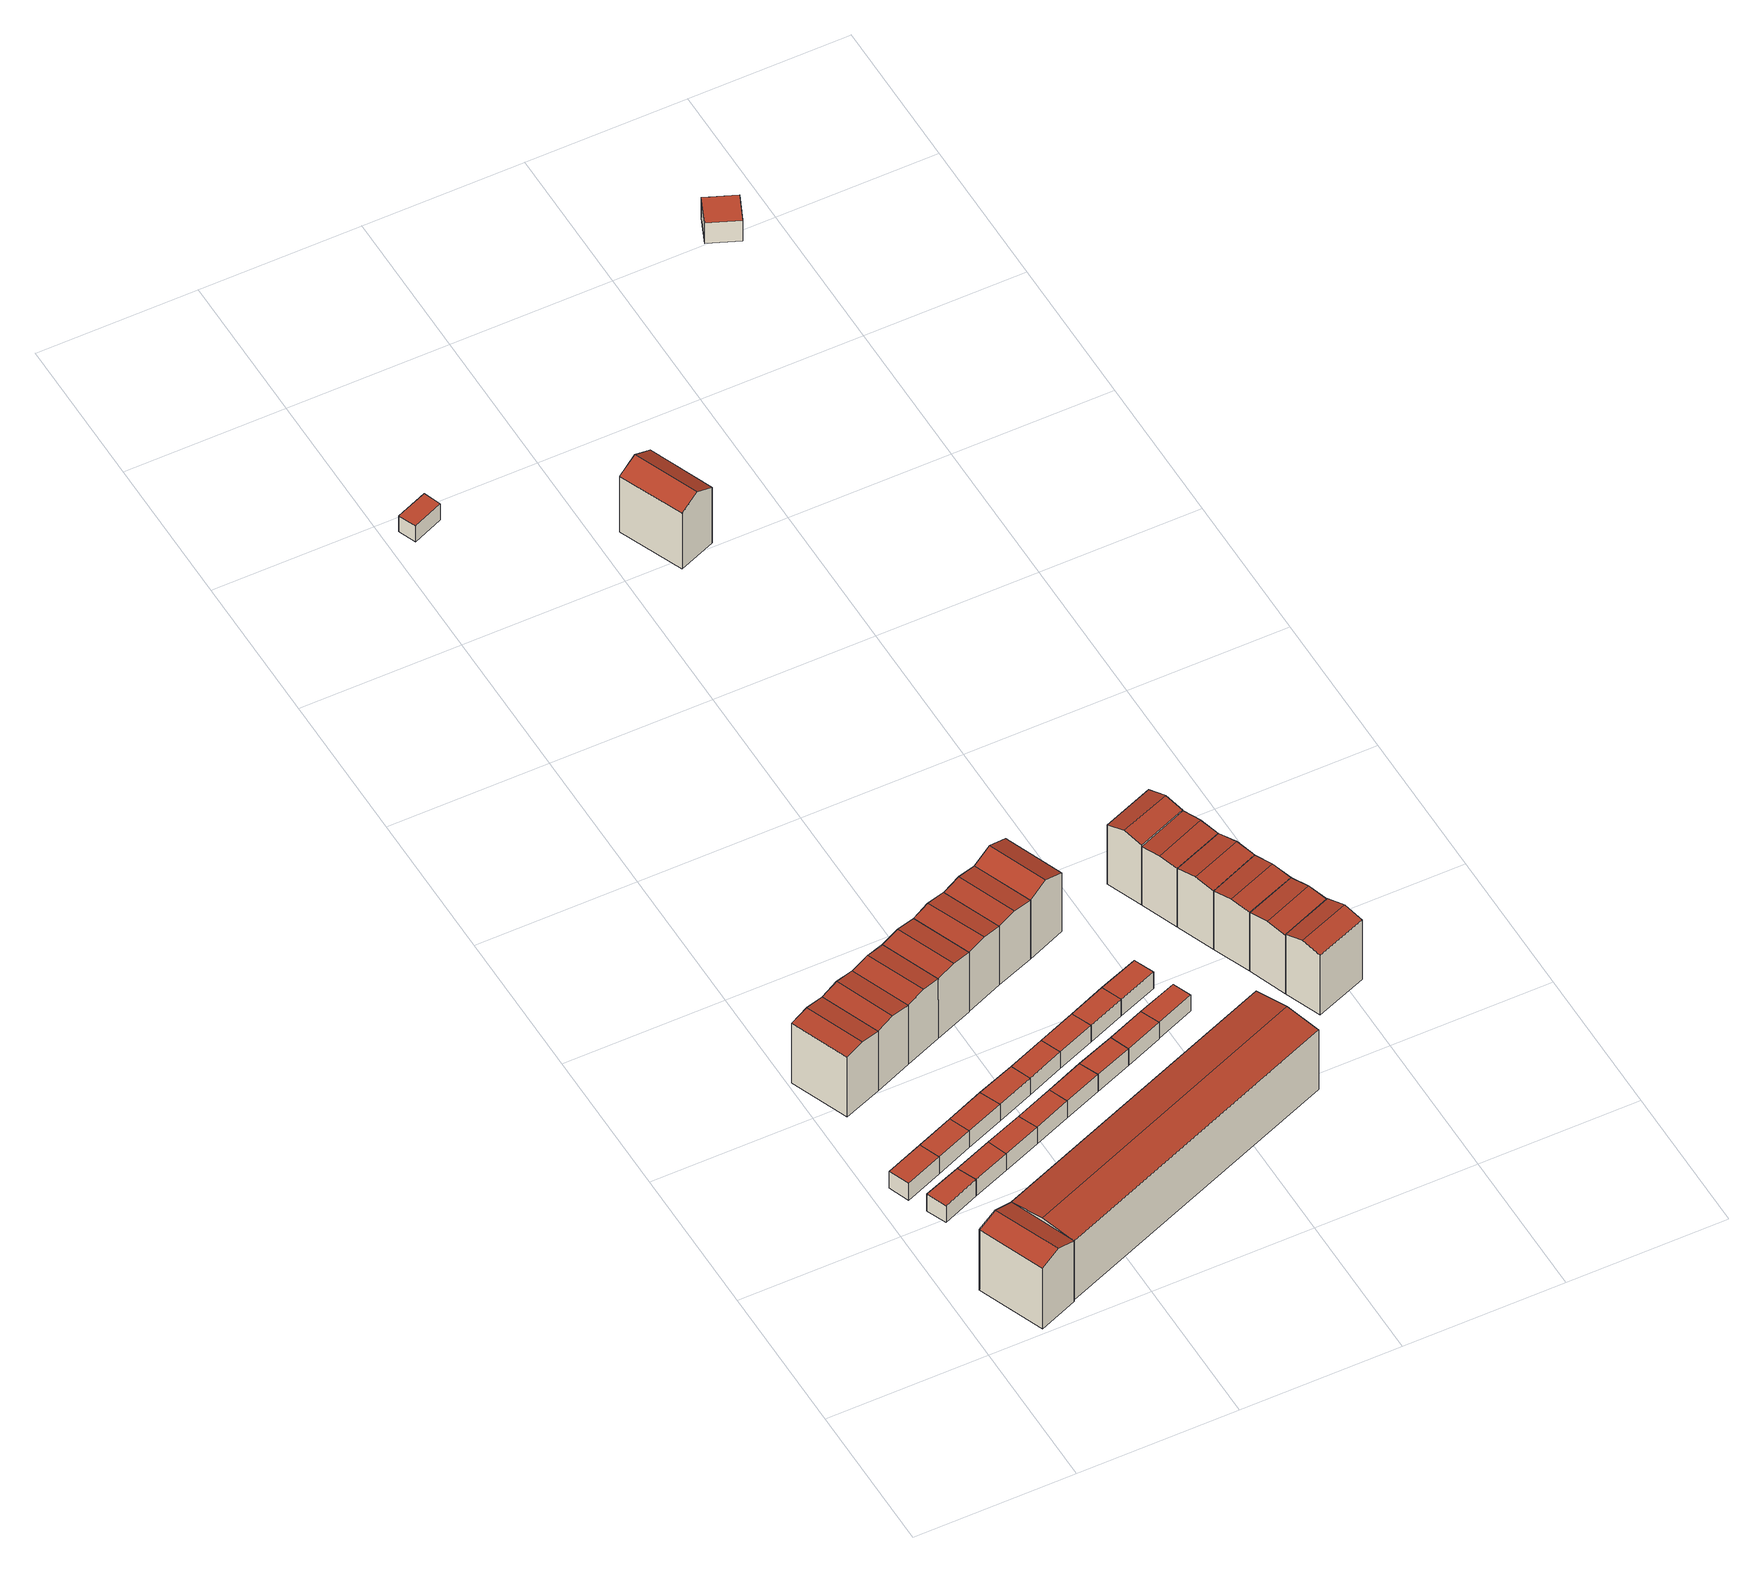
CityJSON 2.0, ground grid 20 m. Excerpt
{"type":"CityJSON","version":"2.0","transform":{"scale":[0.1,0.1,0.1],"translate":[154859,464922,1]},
"CityObjects":{
"building1":{"type":"Building","attributes":{"b3_bag_bag_overlap":0,"b3_bouwlagen":3,"b3_dak_type":"slanted","b3_extrusie":"standard","b3_h_dak_50p":10.78,"b3_h_dak_70p":11.11,"b3_h_dak_max":11.61,"b3_h_dak_min":10.04,"b3_h_maaiveld":1.58,"b3_h_nok":11.6,"b3_is_glas_dak":false,"b3_kas_warenhuis":false,"b3_kwaliteitsindicator":true,"b3_mutatie_ahn3_ahn4":false,"b3_mutatie_ahn4_ahn5":false,"b3_n_nok":1,"b3_n_vlakken":2,"b3_opp_buitenmuur":174,"b3_opp_dak_plat":0,"b3_opp_dak_schuin":50.37,"b3_opp_grond":47.46,"b3_opp_scheidingsmuur":80.29,"b3_rmse_lod12":0.567,"b3_rmse_lod13":0.567,"b3_rmse_lod22":0.0212,"b3_t_run":32,"b3_val3dity_lod12":"[]","b3_val3dity_lod13":"[]","b3_val3dity_lod22":"[]","b3_volume_lod12":452.87,"b3_volume_lod13":452.87,"b3_volume_lod22":438.1,"geconstateerd":false,"oorspronkelijkbouwjaar":1994,"status":"Pand in gebruik"},"children":["building1-1"]},
"building1-1":{"type":"BuildingPart","parents":["building1"],"geometry":[{"type":"Solid","lod":"2.2","boundaries":[[[[0,1,2,3]],[[4,5,6,1,0]],[[7,6,5,8]],[[6,7,2,1]],[[7,8,9,3,2]],[[4,9,8,5]],[[9,4,0,3]]]],"semantics":{"surfaces":[{"type":"GroundSurface"},{"type":"WallSurface"},{"type":"RoofSurface"}],"values":[[0,1,2,1,1,2,1]]}}]},
"building2":{"type":"Building","attributes":{"b3_bag_bag_overlap":0,"b3_dak_type":"slanted","b3_extrusie":"standard","b3_h_dak_50p":4.12,"b3_h_dak_70p":4.2,"b3_h_dak_max":4.35,"b3_h_dak_min":3.9,"b3_h_maaiveld":1.62,"b3_is_glas_dak":false,"b3_kas_warenhuis":false,"b3_kwaliteitsindicator":true,"b3_mutatie_ahn3_ahn4":false,"b3_mutatie_ahn4_ahn5":false,"b3_n_nok":0,"b3_n_vlakken":1,"b3_opp_buitenmuur":25.56,"b3_opp_dak_plat":0,"b3_opp_dak_schuin":14.48,"b3_opp_grond":14.3,"b3_opp_scheidingsmuur":13.75,"b3_rmse_lod12":0.15,"b3_rmse_lod13":0.15,"b3_rmse_lod22":0.027,"b3_t_run":11,"b3_val3dity_lod12":"[]","b3_val3dity_lod13":"[]","b3_val3dity_lod22":"[]","b3_volume_lod12":36.83,"b3_volume_lod13":36.83,"b3_volume_lod22":35.55,"geconstateerd":false,"oorspronkelijkbouwjaar":1994,"status":"Pand in gebruik"},"children":["building2-1"]},
"building2-1":{"type":"BuildingPart","parents":["building2"],"geometry":[{"type":"Solid","lod":"2.2","boundaries":[[[[10,11,12,13]],[[14,15,16,17]],[[17,16,11,10]],[[16,15,12,11]],[[15,14,13,12]],[[14,17,10,13]]]],"semantics":{"surfaces":[{"type":"GroundSurface"},{"type":"RoofSurface"},{"type":"WallSurface"}],"values":[[0,1,2,2,2,2]]}}]},
"building3":{"type":"Building","attributes":{"b3_bag_bag_overlap":0,"b3_dak_type":"slanted","b3_extrusie":"standard","b3_h_dak_50p":4.12,"b3_h_dak_70p":4.2,"b3_h_dak_max":4.36,"b3_h_dak_min":3.87,"b3_h_maaiveld":1.63,"b3_is_glas_dak":false,"b3_kas_warenhuis":false,"b3_kwaliteitsindicator":true,"b3_mutatie_ahn3_ahn4":false,"b3_mutatie_ahn4_ahn5":false,"b3_n_nok":0,"b3_n_vlakken":1,"b3_opp_buitenmuur":25.55,"b3_opp_dak_plat":0,"b3_opp_dak_schuin":13.82,"b3_opp_grond":13.63,"b3_opp_scheidingsmuur":13.14,"b3_rmse_lod12":0.151,"b3_rmse_lod13":0.151,"b3_rmse_lod22":0.0152,"b3_t_run":10,"b3_val3dity_lod12":"[]","b3_val3dity_lod13":"[]","b3_val3dity_lod22":"[]","b3_volume_lod12":35.06,"b3_volume_lod13":35.06,"b3_volume_lod22":33.93,"geconstateerd":false,"oorspronkelijkbouwjaar":1994,"status":"Pand in gebruik"},"children":["building3-1"]},
"building3-1":{"type":"BuildingPart","parents":["building3"],"geometry":[{"type":"Solid","lod":"2.2","boundaries":[[[[18,19,20,21]],[[22,23,24,25]],[[25,24,19,18]],[[24,23,20,19]],[[23,22,21,20]],[[22,25,18,21]]]],"semantics":{"surfaces":[{"type":"GroundSurface"},{"type":"RoofSurface"},{"type":"WallSurface"}],"values":[[0,1,2,2,2,2]]}}]},
"building4":{"type":"Building","attributes":{"b3_bag_bag_overlap":0,"b3_bouwlagen":3,"b3_dak_type":"slanted","b3_extrusie":"standard","b3_h_dak_50p":10.71,"b3_h_dak_70p":10.99,"b3_h_dak_max":11.4,"b3_h_dak_min":10.02,"b3_h_maaiveld":1.72,"b3_h_nok":11.37,"b3_is_glas_dak":false,"b3_kas_warenhuis":false,"b3_kwaliteitsindicator":true,"b3_mutatie_ahn3_ahn4":false,"b3_mutatie_ahn4_ahn5":false,"b3_n_nok":1,"b3_n_vlakken":2,"b3_opp_buitenmuur":84.73,"b3_opp_dak_plat":0,"b3_opp_dak_schuin":42.73,"b3_opp_grond":40.43,"b3_opp_scheidingsmuur":142.16,"b3_rmse_lod12":0.487,"b3_rmse_lod13":0.487,"b3_rmse_lod22":0.028,"b3_t_run":25,"b3_val3dity_lod12":"[]","b3_val3dity_lod13":"[]","b3_val3dity_lod22":"[]","b3_volume_lod12":373.81,"b3_volume_lod13":373.81,"b3_volume_lod22":362.77,"geconstateerd":false,"oorspronkelijkbouwjaar":1994,"status":"Pand in gebruik"},"children":["building4-1"]},
"building4-1":{"type":"BuildingPart","parents":["building4"],"geometry":[{"type":"Solid","lod":"2.2","boundaries":[[[[26,27,28,29]],[[30,31,32,33]],[[31,30,27,26]],[[30,33,34,28,27]],[[35,34,33,32]],[[34,35,29,28]],[[35,32,31,26,29]]]],"semantics":{"surfaces":[{"type":"GroundSurface"},{"type":"RoofSurface"},{"type":"WallSurface"}],"values":[[0,1,2,2,1,2,2]]}}]},
"building5":{"type":"Building","attributes":{"b3_bag_bag_overlap":0,"b3_dak_type":"slanted","b3_extrusie":"standard","b3_h_dak_50p":4.15,"b3_h_dak_70p":4.24,"b3_h_dak_max":4.36,"b3_h_dak_min":3.95,"b3_h_maaiveld":1.62,"b3_is_glas_dak":false,"b3_kas_warenhuis":false,"b3_kwaliteitsindicator":true,"b3_mutatie_ahn3_ahn4":false,"b3_mutatie_ahn4_ahn5":false,"b3_n_nok":0,"b3_n_vlakken":1,"b3_opp_buitenmuur":25.75,"b3_opp_dak_plat":0,"b3_opp_dak_schuin":14.37,"b3_opp_grond":14.21,"b3_opp_scheidingsmuur":13.92,"b3_rmse_lod12":0.14,"b3_rmse_lod13":0.14,"b3_rmse_lod22":0.0198,"b3_t_run":11,"b3_val3dity_lod12":"[]","b3_val3dity_lod13":"[]","b3_val3dity_lod22":"[]","b3_volume_lod12":36.97,"b3_volume_lod13":36.97,"b3_volume_lod22":35.72,"geconstateerd":false,"oorspronkelijkbouwjaar":1994,"status":"Pand in gebruik"},"children":["building5-1"]},
"building5-1":{"type":"BuildingPart","parents":["building5"],"geometry":[{"type":"Solid","lod":"2.2","boundaries":[[[[11,10,36,37]],[[38,39,17,16]],[[16,17,10,11]],[[17,39,36,10]],[[39,38,37,36]],[[38,16,11,37]]]],"semantics":{"surfaces":[{"type":"GroundSurface"},{"type":"RoofSurface"},{"type":"WallSurface"}],"values":[[0,1,2,2,2,2]]}}]},
"building6":{"type":"Building","attributes":{"b3_bag_bag_overlap":0,"b3_dak_type":"slanted","b3_extrusie":"standard","b3_h_dak_50p":4.14,"b3_h_dak_70p":4.23,"b3_h_dak_max":4.35,"b3_h_dak_min":3.88,"b3_h_maaiveld":1.62,"b3_is_glas_dak":false,"b3_kas_warenhuis":false,"b3_kwaliteitsindicator":true,"b3_mutatie_ahn3_ahn4":false,"b3_mutatie_ahn4_ahn5":false,"b3_n_nok":0,"b3_n_vlakken":1,"b3_opp_buitenmuur":25.48,"b3_opp_dak_plat":0,"b3_opp_dak_schuin":13.69,"b3_opp_grond":13.52,"b3_opp_scheidingsmuur":13.21,"b3_rmse_lod12":0.15,"b3_rmse_lod13":0.15,"b3_rmse_lod22":0.0154,"b3_t_run":10,"b3_val3dity_lod12":"[]","b3_val3dity_lod13":"[]","b3_val3dity_lod22":"[]","b3_volume_lod12":34.91,"b3_volume_lod13":34.91,"b3_volume_lod22":33.74,"geconstateerd":false,"oorspronkelijkbouwjaar":1994,"status":"Pand in gebruik"},"children":["building6-1"]},
"building6-1":{"type":"BuildingPart","parents":["building6"],"geometry":[{"type":"Solid","lod":"2.2","boundaries":[[[[21,20,40,41]],[[42,43,23,22]],[[22,23,20,21]],[[23,43,40,20]],[[43,42,41,40]],[[42,22,21,41]]]],"semantics":{"surfaces":[{"type":"GroundSurface"},{"type":"RoofSurface"},{"type":"WallSurface"}],"values":[[0,1,2,2,2,2]]}}]},
"building7":{"type":"Building","attributes":{"b3_bag_bag_overlap":0,"b3_bouwlagen":3,"b3_dak_type":"slanted","b3_extrusie":"standard","b3_h_dak_50p":10.69,"b3_h_dak_70p":10.96,"b3_h_dak_max":11.38,"b3_h_dak_min":10.03,"b3_h_maaiveld":1.73,"b3_h_nok":11.38,"b3_is_glas_dak":false,"b3_kas_warenhuis":false,"b3_kwaliteitsindicator":true,"b3_mutatie_ahn3_ahn4":false,"b3_mutatie_ahn4_ahn5":false,"b3_n_nok":1,"b3_n_vlakken":2,"b3_opp_buitenmuur":84.68,"b3_opp_dak_plat":0,"b3_opp_dak_schuin":42.74,"b3_opp_grond":40.43,"b3_opp_scheidingsmuur":142.06,"b3_rmse_lod12":0.501,"b3_rmse_lod13":0.501,"b3_rmse_lod22":0.0234,"b3_t_run":25,"b3_val3dity_lod12":"[]","b3_val3dity_lod13":"[]","b3_val3dity_lod22":"[]","b3_volume_lod12":373.86,"b3_volume_lod13":373.86,"b3_volume_lod22":362.56,"geconstateerd":false,"oorspronkelijkbouwjaar":1994,"status":"Pand in gebruik"},"children":["building7-1"]},
"building7-1":{"type":"BuildingPart","parents":["building7"],"geometry":[{"type":"Solid","lod":"2.2","boundaries":[[[[44,45,27,26]],[[46,47,48,49]],[[47,46,45,44]],[[46,49,30,27,45]],[[31,30,49,48]],[[30,31,26,27]],[[31,48,47,44,26]]]],"semantics":{"surfaces":[{"type":"GroundSurface"},{"type":"RoofSurface"},{"type":"WallSurface"}],"values":[[0,1,2,2,1,2,2]]}}]},
"building8":{"type":"Building","attributes":{"b3_bag_bag_overlap":0,"b3_dak_type":"slanted","b3_extrusie":"standard","b3_h_dak_50p":4.13,"b3_h_dak_70p":4.2,"b3_h_dak_max":4.34,"b3_h_dak_min":3.99,"b3_h_maaiveld":1.63,"b3_is_glas_dak":false,"b3_kas_warenhuis":false,"b3_kwaliteitsindicator":true,"b3_mutatie_ahn3_ahn4":false,"b3_mutatie_ahn4_ahn5":false,"b3_n_nok":0,"b3_n_vlakken":1,"b3_opp_buitenmuur":25.8,"b3_opp_dak_plat":0,"b3_opp_dak_schuin":14.21,"b3_opp_grond":14.11,"b3_opp_scheidingsmuur":13.85,"b3_rmse_lod12":0.115,"b3_rmse_lod13":0.115,"b3_rmse_lod22":0.0342,"b3_t_run":12,"b3_val3dity_lod12":"[]","b3_val3dity_lod13":"[]","b3_val3dity_lod22":"[]","b3_volume_lod12":36.36,"b3_volume_lod13":36.36,"b3_volume_lod22":35.56,"geconstateerd":false,"oorspronkelijkbouwjaar":1994,"status":"Pand in gebruik"},"children":["building8-1"]},
"building8-1":{"type":"BuildingPart","parents":["building8"],"geometry":[{"type":"Solid","lod":"2.2","boundaries":[[[[50,51,37,36]],[[39,38,52,53]],[[53,52,51,50]],[[52,38,37,51]],[[38,39,36,37]],[[39,53,50,36]]]],"semantics":{"surfaces":[{"type":"GroundSurface"},{"type":"RoofSurface"},{"type":"WallSurface"}],"values":[[0,1,2,2,2,2]]}}]},
"building9":{"type":"Building","attributes":{"b3_bag_bag_overlap":0,"b3_dak_type":"slanted","b3_extrusie":"standard","b3_h_dak_50p":4.14,"b3_h_dak_70p":4.23,"b3_h_dak_max":4.35,"b3_h_dak_min":3.95,"b3_h_maaiveld":1.63,"b3_is_glas_dak":false,"b3_kas_warenhuis":false,"b3_kwaliteitsindicator":true,"b3_mutatie_ahn3_ahn4":false,"b3_mutatie_ahn4_ahn5":false,"b3_n_nok":0,"b3_n_vlakken":1,"b3_opp_buitenmuur":25.52,"b3_opp_dak_plat":0,"b3_opp_dak_schuin":13.56,"b3_opp_grond":13.4,"b3_opp_scheidingsmuur":13.09,"b3_rmse_lod12":0.142,"b3_rmse_lod13":0.142,"b3_rmse_lod22":0.0154,"b3_t_run":10,"b3_val3dity_lod12":"[]","b3_val3dity_lod13":"[]","b3_val3dity_lod22":"[]","b3_volume_lod12":34.5,"b3_volume_lod13":34.5,"b3_volume_lod22":33.49,"geconstateerd":false,"oorspronkelijkbouwjaar":1994,"status":"Pand in gebruik"},"children":["building9-1"]},
"building9-1":{"type":"BuildingPart","parents":["building9"],"geometry":[{"type":"Solid","lod":"2.2","boundaries":[[[[41,40,54,55]],[[56,57,43,42]],[[42,43,40,41]],[[43,57,54,40]],[[57,56,55,54]],[[56,42,41,55]]]],"semantics":{"surfaces":[{"type":"GroundSurface"},{"type":"RoofSurface"},{"type":"WallSurface"}],"values":[[0,1,2,2,2,2]]}}]},
"building10":{"type":"Building","attributes":{"b3_bag_bag_overlap":0,"b3_bouwlagen":3,"b3_dak_type":"slanted","b3_extrusie":"standard","b3_h_dak_50p":10.71,"b3_h_dak_70p":10.99,"b3_h_dak_max":11.4,"b3_h_dak_min":10.02,"b3_h_maaiveld":1.71,"b3_h_nok":11.38,"b3_is_glas_dak":false,"b3_kas_warenhuis":false,"b3_kwaliteitsindicator":true,"b3_mutatie_ahn3_ahn4":false,"b3_mutatie_ahn4_ahn5":false,"b3_n_nok":1,"b3_n_vlakken":2,"b3_opp_buitenmuur":85.2,"b3_opp_dak_plat":0,"b3_opp_dak_schuin":42.75,"b3_opp_grond":40.43,"b3_opp_scheidingsmuur":142.16,"b3_rmse_lod12":0.486,"b3_rmse_lod13":0.486,"b3_rmse_lod22":0.0245,"b3_t_run":19,"b3_val3dity_lod12":"[]","b3_val3dity_lod13":"[]","b3_val3dity_lod22":"[]","b3_volume_lod12":374.8,"b3_volume_lod13":374.8,"b3_volume_lod22":363.56,"geconstateerd":false,"oorspronkelijkbouwjaar":1994,"status":"Pand in gebruik"},"children":["building10-1"]},
"building10-1":{"type":"BuildingPart","parents":["building10"],"geometry":[{"type":"Solid","lod":"2.2","boundaries":[[[[45,44,58,59]],[[47,46,60,61]],[[46,47,44,45]],[[47,61,62,58,44]],[[63,62,61,60]],[[62,63,59,58]],[[63,60,46,45,59]]]],"semantics":{"surfaces":[{"type":"GroundSurface"},{"type":"RoofSurface"},{"type":"WallSurface"}],"values":[[0,1,2,2,1,2,2]]}}]},
"building11":{"type":"Building","attributes":{"b3_bag_bag_overlap":0,"b3_dak_type":"slanted","b3_extrusie":"standard","b3_h_dak_50p":4.12,"b3_h_dak_70p":4.2,"b3_h_dak_max":4.33,"b3_h_dak_min":3.9,"b3_h_maaiveld":1.63,"b3_is_glas_dak":false,"b3_kas_warenhuis":false,"b3_kwaliteitsindicator":true,"b3_mutatie_ahn3_ahn4":false,"b3_mutatie_ahn4_ahn5":false,"b3_n_nok":0,"b3_n_vlakken":1,"b3_opp_buitenmuur":25.39,"b3_opp_dak_plat":0,"b3_opp_dak_schuin":14.18,"b3_opp_grond":14.02,"b3_opp_scheidingsmuur":13.66,"b3_rmse_lod12":0.139,"b3_rmse_lod13":0.139,"b3_rmse_lod22":0.0197,"b3_t_run":14,"b3_val3dity_lod12":"[]","b3_val3dity_lod13":"[]","b3_val3dity_lod22":"[]","b3_volume_lod12":35.9,"b3_volume_lod13":35.9,"b3_volume_lod22":34.88,"geconstateerd":false,"oorspronkelijkbouwjaar":1994,"status":"Pand in gebruik"},"children":["building11-1"]},
"building11-1":{"type":"BuildingPart","parents":["building11"],"geometry":[{"type":"Solid","lod":"2.2","boundaries":[[[[64,65,51,50]],[[53,52,66,67]],[[67,66,65,64]],[[66,52,51,65]],[[52,53,50,51]],[[53,67,64,50]]]],"semantics":{"surfaces":[{"type":"GroundSurface"},{"type":"RoofSurface"},{"type":"WallSurface"}],"values":[[0,1,2,2,2,2]]}}]},
"building12":{"type":"Building","attributes":{"b3_bag_bag_overlap":0,"b3_dak_type":"slanted","b3_extrusie":"standard","b3_h_dak_50p":4.13,"b3_h_dak_70p":4.21,"b3_h_dak_max":4.34,"b3_h_dak_min":3.9,"b3_h_maaiveld":1.63,"b3_is_glas_dak":false,"b3_kas_warenhuis":false,"b3_kwaliteitsindicator":true,"b3_mutatie_ahn3_ahn4":false,"b3_mutatie_ahn4_ahn5":false,"b3_n_nok":0,"b3_n_vlakken":1,"b3_opp_buitenmuur":25.38,"b3_opp_dak_plat":0,"b3_opp_dak_schuin":13.45,"b3_opp_grond":13.28,"b3_opp_scheidingsmuur":12.95,"b3_rmse_lod12":0.143,"b3_rmse_lod13":0.143,"b3_rmse_lod22":0.0115,"b3_t_run":11,"b3_val3dity_lod12":"[]","b3_val3dity_lod13":"[]","b3_val3dity_lod22":"[]","b3_volume_lod12":34.16,"b3_volume_lod13":34.16,"b3_volume_lod22":33.04,"geconstateerd":false,"oorspronkelijkbouwjaar":1994,"status":"Pand in gebruik"},"children":["building12-1"]},
"building12-1":{"type":"BuildingPart","parents":["building12"],"geometry":[{"type":"Solid","lod":"2.2","boundaries":[[[[68,69,55,54]],[[57,56,70,71]],[[71,70,69,68]],[[70,56,55,69]],[[56,57,54,55]],[[57,71,68,54]]]],"semantics":{"surfaces":[{"type":"GroundSurface"},{"type":"RoofSurface"},{"type":"WallSurface"}],"values":[[0,1,2,2,2,2]]}}]},
"building13":{"type":"Building","attributes":{"b3_bag_bag_overlap":0,"b3_bouwlagen":3,"b3_dak_type":"slanted","b3_extrusie":"standard","b3_h_dak_50p":10.7,"b3_h_dak_70p":11,"b3_h_dak_max":11.4,"b3_h_dak_min":10.03,"b3_h_maaiveld":1.69,"b3_h_nok":11.37,"b3_is_glas_dak":false,"b3_kas_warenhuis":false,"b3_kwaliteitsindicator":true,"b3_mutatie_ahn3_ahn4":false,"b3_mutatie_ahn4_ahn5":false,"b3_n_nok":1,"b3_n_vlakken":2,"b3_opp_buitenmuur":85.67,"b3_opp_dak_plat":0,"b3_opp_dak_schuin":42.72,"b3_opp_grond":40.43,"b3_opp_scheidingsmuur":142.07,"b3_rmse_lod12":0.493,"b3_rmse_lod13":0.493,"b3_rmse_lod22":0.0279,"b3_t_run":19,"b3_val3dity_lod12":"[]","b3_val3dity_lod13":"[]","b3_val3dity_lod22":"[]","b3_volume_lod12":374.96,"b3_volume_lod13":374.96,"b3_volume_lod22":364.03,"geconstateerd":false,"oorspronkelijkbouwjaar":1994,"status":"Pand in gebruik"},"children":["building13-1"]},
"building13-1":{"type":"BuildingPart","parents":["building13"],"geometry":[{"type":"Solid","lod":"2.2","boundaries":[[[[72,73,59,58]],[[74,75,76,77]],[[75,74,73,72]],[[74,77,63,59,73]],[[62,63,77,76]],[[63,62,58,59]],[[62,76,75,72,58]]]],"semantics":{"surfaces":[{"type":"GroundSurface"},{"type":"RoofSurface"},{"type":"WallSurface"}],"values":[[0,1,2,2,1,2,2]]}}]},
"building14":{"type":"Building","attributes":{"b3_bag_bag_overlap":0,"b3_bouwlagen":4,"b3_dak_type":"slanted","b3_extrusie":"standard","b3_h_dak_50p":10.79,"b3_h_dak_70p":11.12,"b3_h_dak_max":11.6,"b3_h_dak_min":10.02,"b3_h_maaiveld":1.78,"b3_h_nok":11.59,"b3_is_glas_dak":false,"b3_kas_warenhuis":false,"b3_kwaliteitsindicator":true,"b3_mutatie_ahn3_ahn4":false,"b3_mutatie_ahn4_ahn5":false,"b3_n_nok":1,"b3_n_vlakken":2,"b3_opp_buitenmuur":699.77,"b3_opp_dak_plat":0,"b3_opp_dak_schuin":387.34,"b3_opp_grond":365.04,"b3_opp_scheidingsmuur":135.06,"b3_rmse_lod12":0.781,"b3_rmse_lod13":0.781,"b3_rmse_lod22":0.432,"b3_t_run":210,"b3_val3dity_lod12":"[]","b3_val3dity_lod13":"[]","b3_val3dity_lod22":"[]","b3_volume_lod12":3408.53,"b3_volume_lod13":3408.53,"b3_volume_lod22":3290.6,"geconstateerd":false,"oorspronkelijkbouwjaar":1994,"status":"Pand in gebruik"},"children":["building14-1"]},
"building14-1":{"type":"BuildingPart","parents":["building14"],"geometry":[{"type":"Solid","lod":"2.2","boundaries":[[[[78,79,80,81]],[[7,82,83,84]],[[82,7,79,78]],[[7,84,6,80,79]],[[85,6,84,83]],[[6,85,81,80]],[[85,83,82,78,81]]]],"semantics":{"surfaces":[{"type":"GroundSurface"},{"type":"RoofSurface"},{"type":"WallSurface"}],"values":[[0,1,2,2,1,2,2]]}}]},
"building15":{"type":"Building","attributes":{"b3_bag_bag_overlap":0,"b3_dak_type":"slanted","b3_extrusie":"standard","b3_h_dak_50p":4.12,"b3_h_dak_70p":4.2,"b3_h_dak_max":4.33,"b3_h_dak_min":3.84,"b3_h_maaiveld":1.62,"b3_is_glas_dak":false,"b3_kas_warenhuis":false,"b3_kwaliteitsindicator":true,"b3_mutatie_ahn3_ahn4":false,"b3_mutatie_ahn4_ahn5":false,"b3_n_nok":0,"b3_n_vlakken":1,"b3_opp_buitenmuur":25.61,"b3_opp_dak_plat":0,"b3_opp_dak_schuin":14.12,"b3_opp_grond":13.93,"b3_opp_scheidingsmuur":13.5,"b3_rmse_lod12":0.158,"b3_rmse_lod13":0.158,"b3_rmse_lod22":0.0212,"b3_t_run":11,"b3_val3dity_lod12":"[]","b3_val3dity_lod13":"[]","b3_val3dity_lod22":"[]","b3_volume_lod12":35.99,"b3_volume_lod13":35.99,"b3_volume_lod22":34.77,"geconstateerd":false,"oorspronkelijkbouwjaar":1994,"status":"Pand in gebruik"},"children":["building15-1"]},
"building15-1":{"type":"BuildingPart","parents":["building15"],"geometry":[{"type":"Solid","lod":"2.2","boundaries":[[[[86,87,65,64]],[[67,66,88,89]],[[89,88,87,86]],[[88,66,65,87]],[[66,67,64,65]],[[67,89,86,64]]]],"semantics":{"surfaces":[{"type":"GroundSurface"},{"type":"RoofSurface"},{"type":"WallSurface"}],"values":[[0,1,2,2,2,2]]}}]},
"building16":{"type":"Building","attributes":{"b3_bag_bag_overlap":0,"b3_dak_type":"slanted","b3_extrusie":"standard","b3_h_dak_50p":4.12,"b3_h_dak_70p":4.2,"b3_h_dak_max":4.33,"b3_h_dak_min":3.91,"b3_h_maaiveld":1.62,"b3_is_glas_dak":false,"b3_kas_warenhuis":false,"b3_kwaliteitsindicator":true,"b3_mutatie_ahn3_ahn4":false,"b3_mutatie_ahn4_ahn5":false,"b3_n_nok":0,"b3_n_vlakken":1,"b3_opp_buitenmuur":25.51,"b3_opp_dak_plat":0,"b3_opp_dak_schuin":13.33,"b3_opp_grond":13.16,"b3_opp_scheidingsmuur":12.85,"b3_rmse_lod12":0.14,"b3_rmse_lod13":0.14,"b3_rmse_lod22":0.011,"b3_t_run":14,"b3_val3dity_lod12":"[]","b3_val3dity_lod13":"[]","b3_val3dity_lod22":"[]","b3_volume_lod12":33.91,"b3_volume_lod13":33.91,"b3_volume_lod22":32.88,"geconstateerd":false,"oorspronkelijkbouwjaar":1994,"status":"Pand in gebruik"},"children":["building16-1"]},
"building16-1":{"type":"BuildingPart","parents":["building16"],"geometry":[{"type":"Solid","lod":"2.2","boundaries":[[[[69,68,90,91]],[[92,93,71,70]],[[70,71,68,69]],[[71,93,90,68]],[[93,92,91,90]],[[92,70,69,91]]]],"semantics":{"surfaces":[{"type":"GroundSurface"},{"type":"RoofSurface"},{"type":"WallSurface"}],"values":[[0,1,2,2,2,2]]}}]},
"building17":{"type":"Building","attributes":{"b3_bag_bag_overlap":0,"b3_bouwlagen":3,"b3_dak_type":"slanted","b3_extrusie":"standard","b3_h_dak_50p":10.69,"b3_h_dak_70p":11.01,"b3_h_dak_max":11.39,"b3_h_dak_min":10.03,"b3_h_maaiveld":1.75,"b3_h_nok":11.37,"b3_is_glas_dak":false,"b3_kas_warenhuis":false,"b3_kwaliteitsindicator":true,"b3_mutatie_ahn3_ahn4":false,"b3_mutatie_ahn4_ahn5":false,"b3_n_nok":1,"b3_n_vlakken":2,"b3_opp_buitenmuur":84.69,"b3_opp_dak_plat":0,"b3_opp_dak_schuin":42.68,"b3_opp_grond":40.42,"b3_opp_scheidingsmuur":141.55,"b3_rmse_lod12":0.498,"b3_rmse_lod13":0.498,"b3_rmse_lod22":0.0292,"b3_t_run":19,"b3_val3dity_lod12":"[]","b3_val3dity_lod13":"[]","b3_val3dity_lod22":"[]","b3_volume_lod12":373.05,"b3_volume_lod13":373.05,"b3_volume_lod22":361.67,"geconstateerd":false,"oorspronkelijkbouwjaar":1994,"status":"Pand in gebruik"},"children":["building17-1"]},
"building17-1":{"type":"BuildingPart","parents":["building17"],"geometry":[{"type":"Solid","lod":"2.2","boundaries":[[[[94,95,96,97]],[[98,99,100,101]],[[99,98,95,94]],[[98,101,74,96,95]],[[75,74,101,100]],[[74,75,97,96]],[[75,100,99,94,97]]]],"semantics":{"surfaces":[{"type":"GroundSurface"},{"type":"RoofSurface"},{"type":"WallSurface"}],"values":[[0,1,2,2,1,2,2]]}}]},
"building18":{"type":"Building","attributes":{"b3_bag_bag_overlap":0,"b3_dak_type":"slanted","b3_extrusie":"standard","b3_h_dak_50p":4.19,"b3_h_dak_70p":4.25,"b3_h_dak_max":4.41,"b3_h_dak_min":3.92,"b3_h_maaiveld":1.65,"b3_is_glas_dak":false,"b3_kas_warenhuis":false,"b3_kwaliteitsindicator":true,"b3_mutatie_ahn3_ahn4":false,"b3_mutatie_ahn4_ahn5":false,"b3_n_nok":0,"b3_n_vlakken":1,"b3_opp_buitenmuur":26.25,"b3_opp_dak_plat":0,"b3_opp_dak_schuin":13.95,"b3_opp_grond":13.83,"b3_opp_scheidingsmuur":13.45,"b3_rmse_lod12":0.174,"b3_rmse_lod13":0.174,"b3_rmse_lod22":0.114,"b3_t_run":14,"b3_val3dity_lod12":"[]","b3_val3dity_lod13":"[]","b3_val3dity_lod22":"[]","b3_volume_lod12":35.83,"b3_volume_lod13":35.83,"b3_volume_lod22":35.15,"geconstateerd":false,"oorspronkelijkbouwjaar":1994,"status":"Pand in gebruik"},"children":["building18-1"]},
"building18-1":{"type":"BuildingPart","parents":["building18"],"geometry":[{"type":"Solid","lod":"2.2","boundaries":[[[[87,86,102,103]],[[104,105,89,88]],[[88,89,86,87]],[[89,105,102,86]],[[105,104,103,102]],[[104,88,87,103]]]],"semantics":{"surfaces":[{"type":"GroundSurface"},{"type":"RoofSurface"},{"type":"WallSurface"}],"values":[[0,1,2,2,2,2]]}}]},
"building19":{"type":"Building","attributes":{"b3_bag_bag_overlap":0,"b3_dak_type":"slanted","b3_extrusie":"standard","b3_h_dak_50p":4.13,"b3_h_dak_70p":4.21,"b3_h_dak_max":4.32,"b3_h_dak_min":3.89,"b3_h_maaiveld":1.62,"b3_is_glas_dak":false,"b3_kas_warenhuis":false,"b3_kwaliteitsindicator":true,"b3_mutatie_ahn3_ahn4":false,"b3_mutatie_ahn4_ahn5":false,"b3_n_nok":0,"b3_n_vlakken":1,"b3_opp_buitenmuur":25.51,"b3_opp_dak_plat":0,"b3_opp_dak_schuin":13.22,"b3_opp_grond":13.05,"b3_opp_scheidingsmuur":12.78,"b3_rmse_lod12":0.143,"b3_rmse_lod13":0.143,"b3_rmse_lod22":0.0135,"b3_t_run":12,"b3_val3dity_lod12":"[]","b3_val3dity_lod13":"[]","b3_val3dity_lod22":"[]","b3_volume_lod12":33.72,"b3_volume_lod13":33.72,"b3_volume_lod22":32.63,"geconstateerd":false,"oorspronkelijkbouwjaar":1994,"status":"Pand in gebruik"},"children":["building19-1"]},
"building19-1":{"type":"BuildingPart","parents":["building19"],"geometry":[{"type":"Solid","lod":"2.2","boundaries":[[[[91,90,106,107]],[[108,109,93,92]],[[92,93,90,91]],[[93,109,106,90]],[[109,108,107,106]],[[108,92,91,107]]]],"semantics":{"surfaces":[{"type":"GroundSurface"},{"type":"RoofSurface"},{"type":"WallSurface"}],"values":[[0,1,2,2,2,2]]}}]},
"building20":{"type":"Building","attributes":{"b3_bag_bag_overlap":0,"b3_bouwlagen":3,"b3_dak_type":"slanted","b3_extrusie":"standard","b3_h_dak_50p":10.69,"b3_h_dak_70p":10.97,"b3_h_dak_max":11.4,"b3_h_dak_min":10.02,"b3_h_maaiveld":1.77,"b3_h_nok":11.37,"b3_is_glas_dak":false,"b3_kas_warenhuis":false,"b3_kwaliteitsindicator":true,"b3_mutatie_ahn3_ahn4":false,"b3_mutatie_ahn4_ahn5":false,"b3_n_nok":1,"b3_n_vlakken":2,"b3_opp_buitenmuur":84.46,"b3_opp_dak_plat":0,"b3_opp_dak_schuin":42.71,"b3_opp_grond":40.43,"b3_opp_scheidingsmuur":141.25,"b3_rmse_lod12":0.49,"b3_rmse_lod13":0.49,"b3_rmse_lod22":0.0269,"b3_t_run":25,"b3_val3dity_lod12":"[]","b3_val3dity_lod13":"[]","b3_val3dity_lod22":"[]","b3_volume_lod12":371.83,"b3_volume_lod13":371.83,"b3_volume_lod22":360.9,"geconstateerd":false,"oorspronkelijkbouwjaar":1994,"status":"Pand in gebruik"},"children":["building20-1"]},
"building20-1":{"type":"BuildingPart","parents":["building20"],"geometry":[{"type":"Solid","lod":"2.2","boundaries":[[[[94,110,111,95]],[[99,112,113,110,94]],[[114,113,112,115]],[[113,114,111,110]],[[114,115,98,95,111]],[[99,98,115,112]],[[98,99,94,95]]]],"semantics":{"surfaces":[{"type":"GroundSurface"},{"type":"WallSurface"},{"type":"RoofSurface"}],"values":[[0,1,2,1,1,2,1]]}}]},
"building21":{"type":"Building","attributes":{"b3_bag_bag_overlap":0,"b3_dak_type":"slanted","b3_extrusie":"standard","b3_h_dak_50p":4.15,"b3_h_dak_70p":4.21,"b3_h_dak_max":4.33,"b3_h_dak_min":3.92,"b3_h_maaiveld":1.61,"b3_is_glas_dak":false,"b3_kas_warenhuis":false,"b3_kwaliteitsindicator":true,"b3_mutatie_ahn3_ahn4":false,"b3_mutatie_ahn4_ahn5":false,"b3_n_nok":0,"b3_n_vlakken":1,"b3_opp_buitenmuur":25.78,"b3_opp_dak_plat":0,"b3_opp_dak_schuin":13.89,"b3_opp_grond":13.74,"b3_opp_scheidingsmuur":13.43,"b3_rmse_lod12":0.131,"b3_rmse_lod13":0.131,"b3_rmse_lod22":0.0223,"b3_t_run":11,"b3_val3dity_lod12":"[]","b3_val3dity_lod13":"[]","b3_val3dity_lod22":"[]","b3_volume_lod12":35.64,"b3_volume_lod13":35.64,"b3_volume_lod22":34.55,"geconstateerd":false,"oorspronkelijkbouwjaar":1994,"status":"Pand in gebruik"},"children":["building21-1"]},
"building21-1":{"type":"BuildingPart","parents":["building21"],"geometry":[{"type":"Solid","lod":"2.2","boundaries":[[[[116,117,103,102]],[[105,104,118,119]],[[119,118,117,116]],[[118,104,103,117]],[[104,105,102,103]],[[105,119,116,102]]]],"semantics":{"surfaces":[{"type":"GroundSurface"},{"type":"RoofSurface"},{"type":"WallSurface"}],"values":[[0,1,2,2,2,2]]}}]},
"building22":{"type":"Building","attributes":{"b3_bag_bag_overlap":0,"b3_dak_type":"slanted","b3_extrusie":"standard","b3_h_dak_50p":4.13,"b3_h_dak_70p":4.21,"b3_h_dak_max":4.32,"b3_h_dak_min":3.89,"b3_h_maaiveld":1.61,"b3_is_glas_dak":false,"b3_kas_warenhuis":false,"b3_kwaliteitsindicator":true,"b3_mutatie_ahn3_ahn4":false,"b3_mutatie_ahn4_ahn5":false,"b3_n_nok":0,"b3_n_vlakken":1,"b3_opp_buitenmuur":25.63,"b3_opp_dak_plat":0,"b3_opp_dak_schuin":13.11,"b3_opp_grond":12.94,"b3_opp_scheidingsmuur":12.55,"b3_rmse_lod12":0.144,"b3_rmse_lod13":0.144,"b3_rmse_lod22":0.0142,"b3_t_run":11,"b3_val3dity_lod12":"[]","b3_val3dity_lod13":"[]","b3_val3dity_lod22":"[]","b3_volume_lod12":33.43,"b3_volume_lod13":33.43,"b3_volume_lod22":32.33,"geconstateerd":false,"oorspronkelijkbouwjaar":1994,"status":"Pand in gebruik"},"children":["building22-1"]},
"building22-1":{"type":"BuildingPart","parents":["building22"],"geometry":[{"type":"Solid","lod":"2.2","boundaries":[[[[107,106,120,121]],[[122,123,109,108]],[[108,109,106,107]],[[109,123,120,106]],[[123,122,121,120]],[[122,108,107,121]]]],"semantics":{"surfaces":[{"type":"GroundSurface"},{"type":"RoofSurface"},{"type":"WallSurface"}],"values":[[0,1,2,2,2,2]]}}]},
"building23":{"type":"Building","attributes":{"b3_bag_bag_overlap":0,"b3_dak_type":"horizontal","b3_extrusie":"standard","b3_h_dak_50p":4.14,"b3_h_dak_70p":4.16,"b3_h_dak_max":4.26,"b3_h_dak_min":4.08,"b3_h_maaiveld":1.69,"b3_is_glas_dak":false,"b3_kas_warenhuis":false,"b3_kwaliteitsindicator":true,"b3_mutatie_ahn3_ahn4":false,"b3_mutatie_ahn4_ahn5":false,"b3_n_nok":0,"b3_n_vlakken":1,"b3_opp_buitenmuur":26.72,"b3_opp_dak_plat":10.05,"b3_opp_dak_schuin":0,"b3_opp_grond":10.05,"b3_opp_scheidingsmuur":5.79,"b3_rmse_lod12":0.0443,"b3_rmse_lod13":0.0443,"b3_rmse_lod22":0.0428,"b3_t_run":12,"b3_val3dity_lod12":"[]","b3_val3dity_lod13":"[]","b3_val3dity_lod22":"[]","b3_volume_lod12":24.77,"b3_volume_lod13":24.77,"b3_volume_lod22":24.72,"geconstateerd":false,"oorspronkelijkbouwjaar":1985,"status":"Pand in gebruik"},"children":["building23-1"]},
"building23-1":{"type":"BuildingPart","parents":["building23"],"geometry":[{"type":"Solid","lod":"2.2","boundaries":[[[[124,125,126,127]],[[128,129,130,131]],[[131,130,125,124]],[[130,129,126,125]],[[129,128,127,126]],[[128,131,124,127]]]],"semantics":{"surfaces":[{"type":"GroundSurface"},{"type":"RoofSurface"},{"type":"WallSurface"}],"values":[[0,1,2,2,2,2]]}}]},
"building24":{"type":"Building","attributes":{"b3_bag_bag_overlap":0,"b3_bouwlagen":3,"b3_dak_type":"slanted","b3_extrusie":"standard","b3_h_dak_50p":10.67,"b3_h_dak_70p":10.98,"b3_h_dak_max":11.4,"b3_h_dak_min":10.03,"b3_h_maaiveld":1.77,"b3_h_nok":11.37,"b3_is_glas_dak":false,"b3_kas_warenhuis":false,"b3_kwaliteitsindicator":true,"b3_mutatie_ahn3_ahn4":false,"b3_mutatie_ahn4_ahn5":false,"b3_n_nok":1,"b3_n_vlakken":2,"b3_opp_buitenmuur":95.79,"b3_opp_dak_plat":0,"b3_opp_dak_schuin":44.37,"b3_opp_grond":41.99,"b3_opp_scheidingsmuur":133,"b3_rmse_lod12":0.524,"b3_rmse_lod13":0.524,"b3_rmse_lod22":0.192,"b3_t_run":26,"b3_val3dity_lod12":"[]","b3_val3dity_lod13":"[]","b3_val3dity_lod22":"[]","b3_volume_lod12":386.2,"b3_volume_lod13":386.2,"b3_volume_lod22":374.58,"geconstateerd":false,"oorspronkelijkbouwjaar":1994,"status":"Pand in gebruik"},"children":["building24-1"]},
"building24-1":{"type":"BuildingPart","parents":["building24"],"geometry":[{"type":"Solid","lod":"2.2","boundaries":[[[[132,133,111,110]],[[134,135,136,137]],[[135,134,133,132]],[[134,137,114,111,133]],[[113,114,137,136]],[[114,113,110,111]],[[113,136,135,132,110]]]],"semantics":{"surfaces":[{"type":"GroundSurface"},{"type":"RoofSurface"},{"type":"WallSurface"}],"values":[[0,1,2,2,1,2,2]]}}]},
"building25":{"type":"Building","attributes":{"b3_bag_bag_overlap":0,"b3_dak_type":"slanted","b3_extrusie":"standard","b3_h_dak_50p":4.13,"b3_h_dak_70p":4.2,"b3_h_dak_max":4.33,"b3_h_dak_min":3.91,"b3_h_maaiveld":1.62,"b3_is_glas_dak":false,"b3_kas_warenhuis":false,"b3_kwaliteitsindicator":true,"b3_mutatie_ahn3_ahn4":false,"b3_mutatie_ahn4_ahn5":false,"b3_n_nok":0,"b3_n_vlakken":1,"b3_opp_buitenmuur":33.41,"b3_opp_dak_plat":0,"b3_opp_dak_schuin":14.53,"b3_opp_grond":14.35,"b3_opp_scheidingsmuur":6.67,"b3_rmse_lod12":0.134,"b3_rmse_lod13":0.134,"b3_rmse_lod22":0.0132,"b3_t_run":14,"b3_val3dity_lod12":"[]","b3_val3dity_lod13":"[]","b3_val3dity_lod22":"[]","b3_volume_lod12":36.77,"b3_volume_lod13":36.77,"b3_volume_lod22":35.77,"geconstateerd":false,"oorspronkelijkbouwjaar":1994,"status":"Pand in gebruik"},"children":["building25-1"]},
"building25-1":{"type":"BuildingPart","parents":["building25"],"geometry":[{"type":"Solid","lod":"2.2","boundaries":[[[[138,139,117,116]],[[119,118,140,141]],[[141,140,139,138]],[[140,118,117,139]],[[118,119,116,117]],[[119,141,138,116]]]],"semantics":{"surfaces":[{"type":"GroundSurface"},{"type":"RoofSurface"},{"type":"WallSurface"}],"values":[[0,1,2,2,2,2]]}}]},
"building26":{"type":"Building","attributes":{"b3_bag_bag_overlap":0,"b3_dak_type":"slanted","b3_extrusie":"standard","b3_h_dak_50p":4.17,"b3_h_dak_70p":4.24,"b3_h_dak_max":4.35,"b3_h_dak_min":3.94,"b3_h_maaiveld":1.66,"b3_is_glas_dak":false,"b3_kas_warenhuis":false,"b3_kwaliteitsindicator":true,"b3_mutatie_ahn3_ahn4":false,"b3_mutatie_ahn4_ahn5":false,"b3_n_nok":0,"b3_n_vlakken":1,"b3_opp_buitenmuur":33.11,"b3_opp_dak_plat":0,"b3_opp_dak_schuin":13.64,"b3_opp_grond":13.49,"b3_opp_scheidingsmuur":6.18,"b3_rmse_lod12":0.128,"b3_rmse_lod13":0.128,"b3_rmse_lod22":0.0357,"b3_t_run":12,"b3_val3dity_lod12":"[]","b3_val3dity_lod13":"[]","b3_val3dity_lod22":"[]","b3_volume_lod12":34.71,"b3_volume_lod13":34.71,"b3_volume_lod22":33.63,"geconstateerd":false,"oorspronkelijkbouwjaar":1994,"status":"Pand in gebruik"},"children":["building26-1"]},
"building26-1":{"type":"BuildingPart","parents":["building26"],"geometry":[{"type":"Solid","lod":"2.2","boundaries":[[[[142,143,144,145]],[[146,123,122,147]],[[147,122,143,142]],[[122,123,144,143]],[[123,146,145,144]],[[146,147,142,145]]]],"semantics":{"surfaces":[{"type":"GroundSurface"},{"type":"RoofSurface"},{"type":"WallSurface"}],"values":[[0,1,2,2,2,2]]}}]},
"building27":{"type":"Building","attributes":{"b3_bag_bag_overlap":0,"b3_bouwlagen":3,"b3_dak_type":"slanted","b3_extrusie":"standard","b3_h_dak_50p":9.48,"b3_h_dak_70p":10.35,"b3_h_dak_max":11.66,"b3_h_dak_min":7.45,"b3_h_maaiveld":1.7,"b3_h_nok":11.75,"b3_is_glas_dak":false,"b3_kas_warenhuis":false,"b3_kwaliteitsindicator":true,"b3_mutatie_ahn3_ahn4":false,"b3_mutatie_ahn4_ahn5":false,"b3_n_nok":1,"b3_n_vlakken":2,"b3_opp_buitenmuur":58.42,"b3_opp_dak_plat":0,"b3_opp_dak_schuin":63.82,"b3_opp_grond":45.08,"b3_opp_scheidingsmuur":137.33,"b3_rmse_lod12":1.61,"b3_rmse_lod13":1.61,"b3_rmse_lod22":0.185,"b3_t_run":21,"b3_val3dity_lod12":"[]","b3_val3dity_lod13":"[]","b3_val3dity_lod22":"[]","b3_volume_lod12":392.68,"b3_volume_lod13":392.68,"b3_volume_lod22":353.89,"geconstateerd":false,"oorspronkelijkbouwjaar":1985,"status":"Pand in gebruik"},"children":["building27-1"]},
"building27-1":{"type":"BuildingPart","parents":["building27"],"geometry":[{"type":"Solid","lod":"2.2","boundaries":[[[[148,149,150,151]],[[152,153,154,155]],[[153,152,149,148]],[[152,155,156,150,149]],[[157,156,155,154]],[[156,157,151,150]],[[157,154,153,148,151]]]],"semantics":{"surfaces":[{"type":"GroundSurface"},{"type":"RoofSurface"},{"type":"WallSurface"}],"values":[[0,1,2,2,1,2,2]]}}]},
"building28":{"type":"Building","attributes":{"b3_bag_bag_overlap":0,"b3_bouwlagen":3,"b3_dak_type":"slanted","b3_extrusie":"standard","b3_h_dak_50p":10.85,"b3_h_dak_70p":11.11,"b3_h_dak_max":12.81,"b3_h_dak_min":10.02,"b3_h_maaiveld":1.79,"b3_h_nok":11.34,"b3_is_glas_dak":false,"b3_kas_warenhuis":false,"b3_kwaliteitsindicator":true,"b3_mutatie_ahn3_ahn4":false,"b3_mutatie_ahn4_ahn5":false,"b3_n_nok":1,"b3_n_vlakken":3,"b3_opp_buitenmuur":87.49,"b3_opp_dak_plat":0,"b3_opp_dak_schuin":34.92,"b3_opp_grond":33.11,"b3_opp_scheidingsmuur":128.14,"b3_rmse_lod12":0.727,"b3_rmse_lod13":0.727,"b3_rmse_lod22":0.458,"b3_t_run":19,"b3_val3dity_lod12":"[]","b3_val3dity_lod13":"[]","b3_val3dity_lod22":"[]","b3_volume_lod12":307.79,"b3_volume_lod13":307.79,"b3_volume_lod22":297.6,"geconstateerd":false,"oorspronkelijkbouwjaar":1994,"status":"Pand in gebruik"},"children":["building28-1"]},
"building28-1":{"type":"BuildingPart","parents":["building28"],"geometry":[{"type":"Solid","lod":"2.2","boundaries":[[[[158,159,160,161]],[[162,163,164,159,158]],[[165,164,163,166]],[[164,165,160,159]],[[165,166,167,161,160]],[[162,167,166,163]],[[167,162,158,161]]]],"semantics":{"surfaces":[{"type":"GroundSurface"},{"type":"WallSurface"},{"type":"RoofSurface"}],"values":[[0,1,2,1,1,2,1]]}}]},
"building29":{"type":"Building","attributes":{"b3_bag_bag_overlap":0,"b3_bouwlagen":3,"b3_dak_type":"slanted","b3_extrusie":"standard","b3_h_dak_50p":10.78,"b3_h_dak_70p":11.02,"b3_h_dak_max":11.38,"b3_h_dak_min":10.03,"b3_h_maaiveld":1.81,"b3_h_nok":11.33,"b3_is_glas_dak":false,"b3_kas_warenhuis":false,"b3_kwaliteitsindicator":true,"b3_mutatie_ahn3_ahn4":false,"b3_mutatie_ahn4_ahn5":false,"b3_n_nok":1,"b3_n_vlakken":2,"b3_opp_buitenmuur":85.86,"b3_opp_dak_plat":0,"b3_opp_dak_schuin":36.96,"b3_opp_grond":35.1,"b3_opp_scheidingsmuur":122.77,"b3_rmse_lod12":0.449,"b3_rmse_lod13":0.449,"b3_rmse_lod22":0.0363,"b3_t_run":20,"b3_val3dity_lod12":"[]","b3_val3dity_lod13":"[]","b3_val3dity_lod22":"[]","b3_volume_lod12":323.12,"b3_volume_lod13":323.12,"b3_volume_lod22":313.77,"geconstateerd":false,"oorspronkelijkbouwjaar":1994,"status":"Pand in gebruik"},"children":["building29-1"]},
"building29-1":{"type":"BuildingPart","parents":["building29"],"geometry":[{"type":"Solid","lod":"2.2","boundaries":[[[[158,161,168,169]],[[170,171,172,173]],[[171,170,161,158]],[[170,173,174,168,161]],[[175,174,173,172]],[[174,175,169,168]],[[175,172,171,158,169]]]],"semantics":{"surfaces":[{"type":"GroundSurface"},{"type":"RoofSurface"},{"type":"WallSurface"}],"values":[[0,1,2,2,1,2,2]]}}]},
"building30":{"type":"Building","attributes":{"b3_bag_bag_overlap":0,"b3_bouwlagen":3,"b3_dak_type":"slanted","b3_extrusie":"standard","b3_h_dak_50p":10.76,"b3_h_dak_70p":11.01,"b3_h_dak_max":11.38,"b3_h_dak_min":10,"b3_h_maaiveld":1.81,"b3_h_nok":11.36,"b3_is_glas_dak":false,"b3_kas_warenhuis":false,"b3_kwaliteitsindicator":true,"b3_mutatie_ahn3_ahn4":false,"b3_mutatie_ahn4_ahn5":false,"b3_n_nok":1,"b3_n_vlakken":2,"b3_opp_buitenmuur":85.61,"b3_opp_dak_plat":0,"b3_opp_dak_schuin":37.1,"b3_opp_grond":35.12,"b3_opp_scheidingsmuur":123.05,"b3_rmse_lod12":0.472,"b3_rmse_lod13":0.472,"b3_rmse_lod22":0.0274,"b3_t_run":20,"b3_val3dity_lod12":"[]","b3_val3dity_lod13":"[]","b3_val3dity_lod22":"[]","b3_volume_lod12":323.11,"b3_volume_lod13":323.11,"b3_volume_lod22":314.17,"geconstateerd":false,"oorspronkelijkbouwjaar":1994,"status":"Pand in gebruik"},"children":["building30-1"]},
"building30-1":{"type":"BuildingPart","parents":["building30"],"geometry":[{"type":"Solid","lod":"2.2","boundaries":[[[[176,177,169,168]],[[178,179,180,181]],[[179,178,177,176]],[[178,181,175,169,177]],[[174,175,181,180]],[[175,174,168,169]],[[174,180,179,176,168]]]],"semantics":{"surfaces":[{"type":"GroundSurface"},{"type":"RoofSurface"},{"type":"WallSurface"}],"values":[[0,1,2,2,1,2,2]]}}]},
"building31":{"type":"Building","attributes":{"b3_bag_bag_overlap":0,"b3_bouwlagen":3,"b3_dak_type":"slanted","b3_extrusie":"standard","b3_h_dak_50p":10.76,"b3_h_dak_70p":11.01,"b3_h_dak_max":11.38,"b3_h_dak_min":10.02,"b3_h_maaiveld":1.81,"b3_h_nok":11.35,"b3_is_glas_dak":false,"b3_kas_warenhuis":false,"b3_kwaliteitsindicator":true,"b3_mutatie_ahn3_ahn4":false,"b3_mutatie_ahn4_ahn5":false,"b3_n_nok":1,"b3_n_vlakken":2,"b3_opp_buitenmuur":85.67,"b3_opp_dak_plat":0,"b3_opp_dak_schuin":37.12,"b3_opp_grond":35.16,"b3_opp_scheidingsmuur":123.23,"b3_rmse_lod12":0.468,"b3_rmse_lod13":0.468,"b3_rmse_lod22":0.032,"b3_t_run":21,"b3_val3dity_lod12":"[]","b3_val3dity_lod13":"[]","b3_val3dity_lod22":"[]","b3_volume_lod12":323.86,"b3_volume_lod13":323.86,"b3_volume_lod22":314.61,"geconstateerd":false,"oorspronkelijkbouwjaar":1994,"status":"Pand in gebruik"},"children":["building31-1"]},
"building31-1":{"type":"BuildingPart","parents":["building31"],"geometry":[{"type":"Solid","lod":"2.2","boundaries":[[[[177,176,182,183]],[[179,178,184,185]],[[178,179,176,177]],[[179,185,186,182,176]],[[187,186,185,184]],[[186,187,183,182]],[[187,184,178,177,183]]]],"semantics":{"surfaces":[{"type":"GroundSurface"},{"type":"RoofSurface"},{"type":"WallSurface"}],"values":[[0,1,2,2,1,2,2]]}}]},
"building32":{"type":"Building","attributes":{"b3_bag_bag_overlap":0,"b3_bouwlagen":3,"b3_dak_type":"slanted","b3_extrusie":"standard","b3_h_dak_50p":10.77,"b3_h_dak_70p":11,"b3_h_dak_max":11.38,"b3_h_dak_min":10.01,"b3_h_maaiveld":1.82,"b3_h_nok":11.38,"b3_is_glas_dak":false,"b3_kas_warenhuis":false,"b3_kwaliteitsindicator":true,"b3_mutatie_ahn3_ahn4":false,"b3_mutatie_ahn4_ahn5":false,"b3_n_nok":1,"b3_n_vlakken":2,"b3_opp_buitenmuur":85.45,"b3_opp_dak_plat":0,"b3_opp_dak_schuin":37.25,"b3_opp_grond":35.19,"b3_opp_scheidingsmuur":123.36,"b3_rmse_lod12":0.455,"b3_rmse_lod13":0.455,"b3_rmse_lod22":0.0202,"b3_t_run":25,"b3_val3dity_lod12":"[]","b3_val3dity_lod13":"[]","b3_val3dity_lod22":"[]","b3_volume_lod12":323.3,"b3_volume_lod13":323.3,"b3_volume_lod22":314.84,"geconstateerd":false,"oorspronkelijkbouwjaar":1994,"status":"Pand in gebruik"},"children":["building32-1"]},
"building32-1":{"type":"BuildingPart","parents":["building32"],"geometry":[{"type":"Solid","lod":"2.2","boundaries":[[[[182,188,189,183]],[[186,190,191,188,182]],[[192,191,190,193]],[[191,192,189,188]],[[192,193,187,183,189]],[[186,187,193,190]],[[187,186,182,183]]]],"semantics":{"surfaces":[{"type":"GroundSurface"},{"type":"WallSurface"},{"type":"RoofSurface"}],"values":[[0,1,2,1,1,2,1]]}}]},
"building33":{"type":"Building","attributes":{"b3_bag_bag_overlap":0,"b3_bouwlagen":3,"b3_dak_type":"slanted","b3_extrusie":"standard","b3_h_dak_50p":10.84,"b3_h_dak_70p":11.12,"b3_h_dak_max":12.79,"b3_h_dak_min":10.05,"b3_h_maaiveld":1.81,"b3_h_nok":11.36,"b3_is_glas_dak":false,"b3_kas_warenhuis":false,"b3_kwaliteitsindicator":true,"b3_mutatie_ahn3_ahn4":false,"b3_mutatie_ahn4_ahn5":false,"b3_n_nok":1,"b3_n_vlakken":3,"b3_opp_buitenmuur":98.12,"b3_opp_dak_plat":0,"b3_opp_dak_schuin":35.81,"b3_opp_grond":33.84,"b3_opp_scheidingsmuur":137.79,"b3_rmse_lod12":0.734,"b3_rmse_lod13":0.734,"b3_rmse_lod22":0.0499,"b3_t_run":25,"b3_val3dity_lod12":"[]","b3_val3dity_lod13":"[]","b3_val3dity_lod22":"[]","b3_volume_lod12":314.35,"b3_volume_lod13":314.35,"b3_volume_lod22":309.1,"geconstateerd":false,"oorspronkelijkbouwjaar":1994,"status":"Pand in gebruik"},"children":["building33-1"]},
"building33-1":{"type":"BuildingPart","parents":["building33"],"geometry":[{"type":"Solid","lod":"2.2","boundaries":[[[[194,195,189,188]],[[196,197,198,199]],[[197,196,195,194]],[[196,199,200,189,195]],[[201,200,199,198]],[[200,201,188,189]],[[201,198,197,194,188]]]],"semantics":{"surfaces":[{"type":"GroundSurface"},{"type":"RoofSurface"},{"type":"WallSurface"}],"values":[[0,1,2,2,1,2,2]]}}]},
"building34":{"type":"Building","attributes":{"b3_dak_type":"slanted","b3_extrusie":"standard","b3_h_dak_50p":4.3,"b3_h_dak_70p":4.72,"b3_h_dak_max":5.45,"b3_h_dak_min":4.01,"b3_h_maaiveld":1.46,"b3_is_glas_dak":false,"b3_kas_warenhuis":false,"b3_kwaliteitsindicator":true,"b3_mutatie_ahn3_ahn4":false,"b3_mutatie_ahn4_ahn5":false,"b3_n_nok":0,"b3_n_vlakken":1,"b3_opp_buitenmuur":48.12,"b3_opp_dak_plat":0,"b3_opp_dak_schuin":16.9,"b3_opp_grond":15.66,"b3_opp_scheidingsmuur":0,"b3_rmse_lod12":0.5,"b3_rmse_lod13":0.5,"b3_rmse_lod22":0.128,"b3_t_run":20,"b3_val3dity_lod12":"[]","b3_val3dity_lod13":"[]","b3_val3dity_lod22":"[]","b3_volume_lod12":51.07,"b3_volume_lod13":51.07,"b3_volume_lod22":47.55,"geconstateerd":false,"oorspronkelijkbouwjaar":1985,"status":"Pand in gebruik"},"children":["building34-1"]},
"building34-1":{"type":"BuildingPart","parents":["building34"],"geometry":[{"type":"Solid","lod":"2.2","boundaries":[[[[202,203,204,205]],[[206,207,208,209]],[[209,208,203,202]],[[208,207,204,203]],[[207,206,205,204]],[[206,209,202,205]]]],"semantics":{"surfaces":[{"type":"GroundSurface"},{"type":"RoofSurface"},{"type":"WallSurface"}],"values":[[0,1,2,2,2,2]]}}]}
},
"vertices":[
[37,89,6],[87,109,6],[119,26,6],[70,6,6],[37,89,101],[62,99,110],[87,109,101],[119,26,101],[95,16,110],[70,6,101],
[71,288,6],[81,262,6],[33,243,6],[23,269,6],[23,269,32],[33,243,32],[81,262,32],[71,288,32],
[53,195,6],[43,220,6],[90,238,6],[100,214,6],[100,214,32],[90,238,32],[43,220,32],[53,195,32],
[52,475,7],[81,401,7],[33,383,7],[4,456,7],[81,401,100],[52,475,100],[28,466,104],[57,392,104],[33,383,100],[4,456,100],
[118,307,6],[128,281,6],[128,281,32],[118,307,32],
[138,257,6],[147,232,6],[147,232,32],[138,257,32],
[99,494,7],[128,420,7],[128,420,100],[99,494,100],[75,485,104],[104,411,104],
[165,326,6],[176,300,6],[176,300,32],[165,326,32],
[185,275,6],[195,251,6],[195,251,32],[185,275,32],
[146,513,7],[175,439,7],[152,430,104],[123,503,104],[146,513,100],[175,439,100],
[213,344,6],[223,319,6],[223,319,32],[213,344,32],
[233,294,6],[242,270,6],[242,270,32],[233,294,32],
[194,531,7],[223,458,7],[223,458,100],[194,531,100],[170,522,104],[199,448,104],
[500,177,8],[119,26,8],[87,109,8],[468,260,8],[500,177,101],[484,219,107],[103,67,107],[468,260,101],
[260,363,6],[270,338,6],[270,338,32],[260,363,32],
[280,313,6],[290,289,6],[290,289,32],[280,313,32],
[241,550,8],[270,477,8],[223,458,8],[194,531,8],[270,477,100],[241,550,100],[217,541,104],[247,467,104],
[308,382,6],[318,357,6],[318,357,32],[308,382,32],
[328,331,6],[337,307,6],[337,307,32],[328,331,32],
[289,569,8],[318,495,8],[265,560,104],[289,569,100],[318,495,100],[294,486,104],
[355,401,6],[365,376,6],[365,376,32],[355,401,32],
[375,350,6],[385,326,6],[385,326,32],[375,350,32],
[19,1379,7],[59,1395,7],[67,1373,7],[28,1357,7],[28,1357,32],[67,1373,32],[59,1395,32],[19,1379,32],
[338,589,8],[367,515,8],[367,515,100],[338,589,100],[313,579,111],[342,505,111],
[405,420,6],[415,395,6],[415,395,32],[405,420,32],
[434,346,7],[385,326,7],[375,350,7],[425,369,7],[425,369,32],[434,346,32],
[262,1185,7],[229,1266,7],[277,1285,7],[309,1204,7],[229,1266,94],[262,1185,94],[286,1195,107],[253,1276,107],[277,1285,94],[309,1204,94],
[462,509,8],[444,554,8],[508,579,8],[526,535,8],[462,509,101],[453,532,108],[444,554,101],[508,579,101],[517,557,108],[526,535,101],
[544,487,8],[480,462,8],[526,535,100],[462,509,100],[471,485,103],[535,511,103],[544,487,100],[480,462,100],
[563,440,8],[499,414,8],[499,414,100],[563,440,100],[554,463,104],[490,438,104],
[582,392,8],[518,367,8],[508,391,104],[572,416,104],[582,392,100],[518,367,100],
[601,345,8],[536,319,8],[591,368,104],[601,345,100],[536,319,100],[527,343,104],
[619,299,8],[554,274,8],[554,274,101],[619,299,101],[610,322,108],[545,297,108],[536,319,101],[601,345,101],
[552,1586,5],[514,1602,5],[529,1637,5],[567,1621,5],[567,1621,37],[529,1637,37],[514,1602,37],[552,1586,37]
]}
